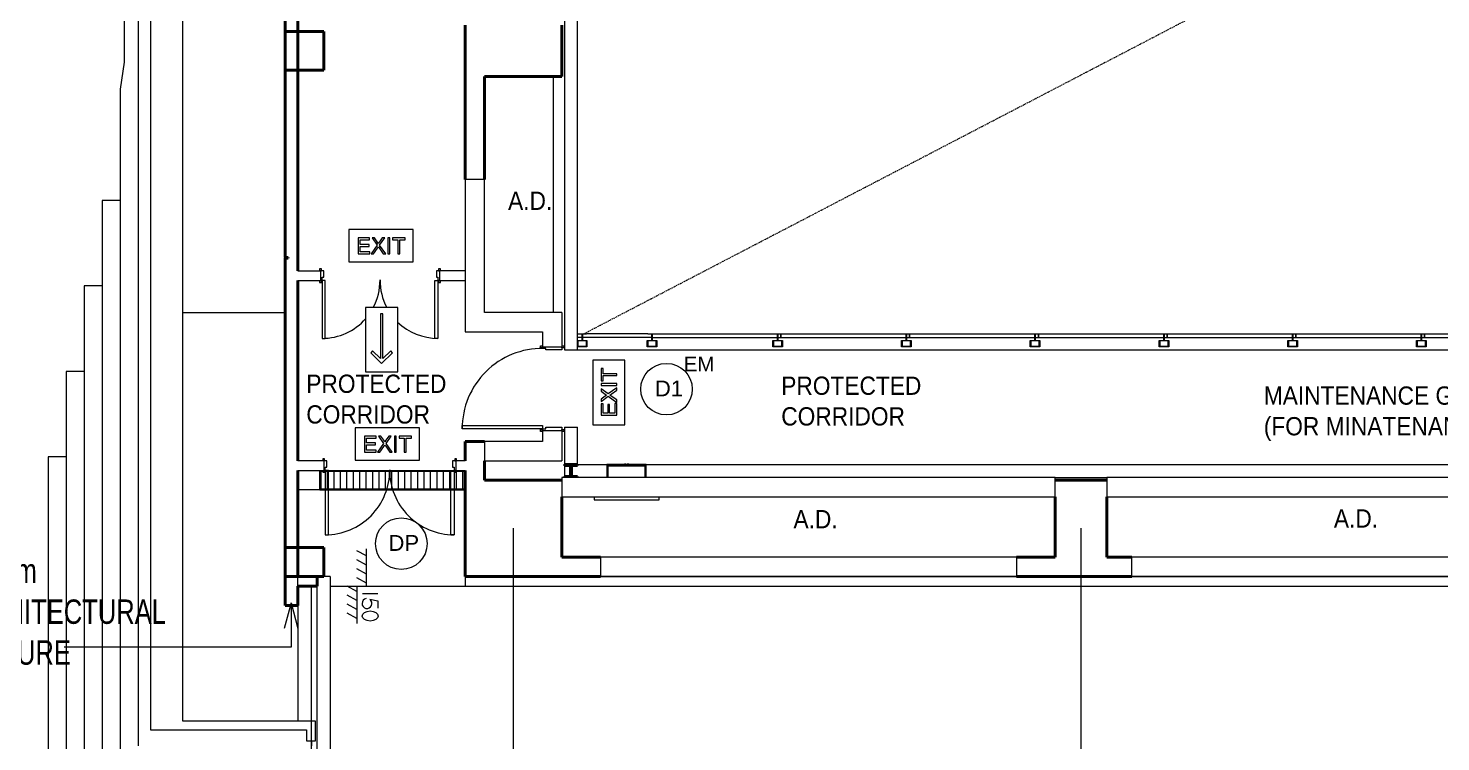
# Model space of a CAD drawing. Header units: millimetres. Extents: x 12827 to 178996, y -27589 to 73652.
# Drawn here: x 33151 to 55089, y 5293 to 16374 of the extents above; entities that cross this region are included whole.
import ezdxf

# ---------------------------------------------------------------- set-up
doc = ezdxf.new("R2010")
doc.units = ezdxf.units.MM
doc.linetypes.add('Dash dot', pattern=[21, 10, -5, 1, -5])
doc.linetypes.add('Grid Line__1_200_', pattern=[10.5, 6, -1.5, 1.5, -1.5])
for name, color, linetype, lineweight in [('A-ANNO-NOTE', 131, 'Continuous', 25), ('A-DETL', 90, 'Continuous', 9), ('A-DETL-GENF', 92, 'Continuous', 20), ('A-DETL-THIN', 151, 'Continuous', 9), ('A-DOOR', 31, 'Continuous', 20), ('A-DOOR-FRAM', 31, 'Continuous', 30), ('A-FLOR', 192, 'Continuous', 9), ('A-FLOR-HRAL', 11, 'Continuous', 9), ('A-GENM', 13, 'Continuous', 20), ('A-WALL', 113, 'Continuous', 20), ('G-ANNO-TEXT', 231, 'Continuous', 5), ('I-FURN', 30, 'Continuous', 20), ('Q-CASE', 31, 'Continuous', 20), ('S-COLS', 52, 'Continuous', 20), ('S-GRID', 1, 'Continuous', 5)]:
    doc.layers.add(name, color=color, linetype=linetype, lineweight=lineweight)
doc.styles.add('Swis721 BT_1', font='swiss.ttf', dxfattribs={"width": 0.89, "height": 283.821263})
doc.styles.add('Swis721 BT_5', font='swiss.ttf', dxfattribs={"height": 1.135285})
doc.styles.add('Swis721 BT_6', font='swiss.ttf', dxfattribs={"height": 245.978428})
doc.styles.add('Swis721 BT_7', font='swiss.ttf', dxfattribs={"width": 0.75, "height": 378.428351})

# ---------------------------------------------------------------- blocks, each defined once
blk = doc.blocks.new('DLN-Double Door__X03_ - _M31_1800 x 2450 _WH_-16954920-Copy of 1_F')
at = {"layer": 'A-DOOR', "lineweight": 15}
for p, q in [((-850, -75), (-900, -75)), ((-900, -75), (-900, -975)), ((-850, -975), (-850, -75)), ((850, -75), (900, -75)), ((850, -975), (850, -75)), ((900, -75), (900, -975)), ((-900, -975), (-850, -975)), ((900, -975), (850, -975))]:
    blk.add_line(p, q, dxfattribs=at)
for centre, start, end in [((-900, -75), 332.0269, 0.5), ((900, -75), 179.5, 207.9731), ((-900, -75), 270, 318.8735), ((900, -75), 225.9223, 270)]:
    blk.add_arc(centre, 900, start, end, dxfattribs=at)
at = {"layer": 'A-DOOR-FRAM', "lineweight": 15}
for p, q in [((-910, 105), (-940, 105)), ((-940, 105), (-940, 75)), ((-925, 75), (-910, 75)), ((-875, 75), (-925, 75)), ((-910, 75), (-910, 105)), ((-875, -25), (-875, 75)), ((875, 75), (875, -25)), ((925, 75), (875, 75)), ((940, 105), (910, 105)), ((910, 105), (910, 75)), ((910, 75), (925, 75)), ((940, 75), (940, 105)), ((-940, -75), (-940, -105)), ((-940, -105), (-910, -105)), ((-910, -75), (-925, -75)), ((-925, -75), (-900, -75)), ((-910, -105), (-910, -75)), ((-900, -75), (-900, -25)), ((-900, -25), (-875, -25)), ((875, -25), (900, -25)), ((900, -25), (900, -75)), ((900, -75), (925, -75)), ((925, -75), (910, -75)), ((910, -75), (910, -105)), ((910, -105), (940, -105)), ((940, -105), (940, -75))]:
    blk.add_line(p, q, dxfattribs=at)
blk = doc.blocks.new('DLN-Double Door__X03_ - _M50_2000 x 2450 _WH_-16954915-Copy of 1_F')
at = {"layer": 'A-DOOR', "lineweight": 15}
for p, q in [((-950, -75), (-1000, -75)), ((-1000, -75), (-1000, -1075)), ((-950, -1075), (-950, -75)), ((950, -75), (1000, -75)), ((950, -1075), (950, -75)), ((1000, -75), (1000, -1075)), ((-1000, -1075), (-950, -1075)), ((1000, -1075), (950, -1075))]:
    blk.add_line(p, q, dxfattribs=at)
for centre, start, end in [((-1000, -75), 270, 0.5), ((1000, -75), 179.5, 270)]:
    blk.add_arc(centre, 1000, start, end, dxfattribs=at)
at = {"layer": 'A-DOOR-FRAM', "lineweight": 15}
for p, q in [((-1010, 105), (-1040, 105)), ((-1040, 105), (-1040, 75)), ((-1025, 75), (-1010, 75)), ((-975, 75), (-1025, 75)), ((-1010, 75), (-1010, 105)), ((-975, -25), (-975, 75)), ((975, 75), (975, -25)), ((1025, 75), (975, 75)), ((1040, 105), (1010, 105)), ((1010, 105), (1010, 75)), ((1010, 75), (1025, 75)), ((1040, 75), (1040, 105)), ((-1040, -75), (-1040, -105)), ((-1040, -105), (-1010, -105)), ((-1010, -75), (-1025, -75)), ((-1025, -75), (-1000, -75)), ((-1010, -105), (-1010, -75)), ((-1000, -75), (-1000, -25)), ((-1000, -25), (-975, -25)), ((975, -25), (1000, -25)), ((1000, -25), (1000, -75)), ((1000, -75), (1025, -75)), ((1025, -75), (1010, -75)), ((1010, -75), (1010, -105)), ((1010, -105), (1040, -105)), ((1040, -105), (1040, -75))]:
    blk.add_line(p, q, dxfattribs=at)
blk = doc.blocks.new('DLN-Single Door__X01_ - _M10x_1250 x 2000 _WH_-16935541-Copy of 1_F')
at = {"layer": 'A-DOOR', "lineweight": 15}
for p, q in [((-625, 1400), (-575, 1400)), ((-625, 150), (-625, 1400)), ((-575, 1400), (-575, 150)), ((-665, 180), (-635, 180)), ((-665, 150), (-665, 180)), ((-635, 150), (-650, 150)), ((-635, 180), (-635, 150)), ((-575, 150), (-625, 150)), ((635, 150), (635, 180)), ((635, 180), (665, 180)), ((650, 150), (635, 150)), ((665, 180), (665, 150)), ((-665, -180), (-665, -150)), ((-635, -180), (-665, -180)), ((-650, -150), (-635, -150)), ((-635, -150), (-635, -180)), ((635, -180), (635, -150)), ((635, -150), (650, -150)), ((665, -180), (635, -180)), ((665, -150), (665, -180))]:
    blk.add_line(p, q, dxfattribs=at)
blk.add_arc((-625, 150), 1250, 359.5, 90, dxfattribs=at)
at = {"layer": 'A-DOOR-FRAM', "lineweight": 15}
for p, q in [((-650, 150), (-625, 150)), ((-625, 150), (-625, 100)), ((-625, 100), (-600, 100)), ((-600, 100), (-600, -150)), ((600, 100), (625, 100)), ((600, -150), (600, 100)), ((625, 150), (650, 150)), ((625, 100), (625, 150)), ((-600, -150), (-650, -150)), ((650, -150), (600, -150))]:
    blk.add_line(p, q, dxfattribs=at)
blk = doc.blocks.new('DLN-Surface Channel-S1 - 300x150 _WD_-9520381-Copy of 1_F')
at = {"layer": 'Q-CASE', "lineweight": 9}
h = blk.add_hatch(dxfattribs=at)
h.set_pattern_fill('FP_6', color=256, style=0, pattern_type=2)
h.set_pattern_definition([(270, (0, 609.6), (100, 6e-15), [])])
h.paths.add_polyline_path([(-1120, -135), (1120, -135), (1120, 135), (995, 135), (995, 120), (965, 120), (965, 135), (-1055, 135), (-1055, 120), (-1085, 120), (-1085, 135), (-1120, 135), (-1120, 120)], flags=0)
at = {"layer": 'Q-CASE'}
for p, q in [((-1130, -150), (-1130, 150)), ((-1120, 150), (-1120, -150)), ((-1120, 140), (-1120, 150)), ((-1120, 140), (-1085, 140)), ((-1120, -135), (-1120, 135)), ((-1085, 135), (-1120, 135)), ((-1055, 140), (965, 140)), ((965, 135), (-1055, 135)), ((-1045, 150), (955, 150)), ((995, 140), (1120, 140)), ((1120, 135), (995, 135)), ((1120, -150), (1120, 150)), ((1120, 150), (1120, 140)), ((1120, 135), (1120, -135)), ((-1130, -150), (-1120, -150)), ((-1120, -135), (1120, -135)), ((-1120, -150), (-1120, -140)), ((1120, -140), (-1120, -140)), ((-1120, -150), (1120, -150)), ((1120, -140), (1120, -150)), ((1120, -150), (1130, -150))]:
    blk.add_line(p, q, dxfattribs=at)
blk = doc.blocks.new('DLN_EXIT Sign Board - DLN_EXIT Sign Board-5973881-Copy of 1_F')
at = {"layer": 'A-GENM'}
for p, q in [((500, 250), (-500, 250)), ((-500, 250), (-500, -250)), ((500, -250), (500, 250)), ((-177, 121), (-354, 121)), ((-354, 121), (-354, -125)), ((-323, 17), (-323, 90)), ((-323, 90), (-177, 90)), ((-185, 17), (-323, 17)), ((-185, -13), (-185, 17)), ((-177, 90), (-177, 121)), ((-59, 9), (-154, -125)), ((-102, 121), (-138, 121)), ((-138, 121), (-59, 9)), ((-57, 58), (-102, 121)), ((-42, 34), (-57, 58)), ((-24, 59), (-42, 34)), ((20, 121), (-24, 59)), ((-22, 9), (58, 121)), ((73, -125), (-22, 9)), ((58, 121), (20, 121)), ((138, 121), (108, 121)), ((108, 121), (108, -125)), ((138, -125), (138, 121)), ((373, 121), (181, 121)), ((181, 121), (181, 90)), ((181, 90), (262, 90)), ((262, 90), (262, -125)), ((292, -125), (292, 90)), ((292, 90), (373, 90)), ((373, 90), (373, 121)), ((-354, -125), (-173, -125)), ((-323, -94), (-323, -13)), ((-323, -13), (-185, -13)), ((-173, -94), (-323, -94)), ((-173, -125), (-173, -94)), ((-154, -125), (-116, -125)), ((-116, -125), (-55, -38)), ((-55, -38), (-40, -17)), ((-40, -17), (-27, -36)), ((-27, -36), (36, -125)), ((36, -125), (73, -125)), ((108, -125), (138, -125)), ((262, -125), (292, -125)), ((-500, -250), (500, -250))]:
    blk.add_line(p, q, dxfattribs=at)
blk = doc.blocks.new('DLN_Direction Board - Direction-Red-3889199-Copy of 1_F')
at = {"layer": 'A-GENM'}
for p, q in [((500, 0), (-500, 0)), ((-500, 0), (-500, -500)), ((500, -500), (500, 0)), ((202, -80), (174, -109)), ((174, -109), (295, -230)), ((372, -250), (202, -80)), ((295, -230), (-400, -230)), ((-400, -230), (-400, -270)), ((-400, -270), (295, -270)), ((295, -270), (174, -391)), ((174, -391), (202, -420)), ((202, -420), (372, -250)), ((-500, -500), (500, -500))]:
    blk.add_line(p, q, dxfattribs=at)
blk = doc.blocks.new('Railing - T PROFILE-V76-Copy of 1_F')
at = {"layer": 'A-FLOR-HRAL'}
for p, q in [((8, -9), (3, -9)), ((3, -9), (3, -142)), ((3, -142), (8, -142)), ((8, -68), (8, -9)), ((8, -142), (8, -83)), ((105, -73), (13, -73)), ((13, -78), (105, -78)), ((105, 0), (105, -73)), ((105, -78), (105, -150)), ((105, -150), (205, -150)), ((115, -10), (195, -10)), ((115, -140), (115, -10)), ((195, -140), (115, -140)), ((195, -10), (195, -140)), ((205, -150), (205, 0))]:
    blk.add_line(p, q, dxfattribs=at)
for centre, start, end in [((13, -68), 189.2953, 270), ((13, -83), 90, 180)]:
    blk.add_arc(centre, 5, start, end, dxfattribs=at)
blk = doc.blocks.new('Railing - T PROFILE-V77-Copy of 1_F')
at = {"layer": 'A-FLOR-HRAL'}
for p, q in [((8, -9), (3, -9)), ((3, -9), (3, -142)), ((3, -142), (8, -142)), ((8, -68), (8, -9)), ((8, -142), (8, -83)), ((105, -73), (13, -73)), ((13, -78), (105, -78)), ((205, 0), (105, 0)), ((105, 0), (105, -73)), ((105, -78), (105, -150)), ((105, -150), (205, -150)), ((115, -10), (195, -10)), ((115, -140), (115, -10)), ((195, -140), (115, -140)), ((195, -10), (195, -140)), ((205, -150), (205, 0))]:
    blk.add_line(p, q, dxfattribs=at)
for centre, start, end in [((13, -68), 189.2953, 270), ((13, -83), 90, 180), ((13, -83), 135, 180)]:
    blk.add_arc(centre, 5, start, end, dxfattribs=at)
blk = doc.blocks.new('Railing - Railing-12128362-Copy of 1_F')
at = {"layer": 'A-FLOR-HRAL'}
for p, q in [((41688, 11627), (41679, 11627)), ((42773, 11627), (41821, 11627)), ((41679, 11577), (41752, 11577)), ((41757, 11577), (42837, 11577))]:
    blk.add_line(p, q, dxfattribs=at)
at = {"extrusion": (0, 0, -1), "zscale": -1, "rotation": 270.0000000000001}
for name, p in [('Railing - T PROFILE-V76-Copy of 1_F', (-41679, 11632)), ('Railing - T PROFILE-V77-Copy of 1_F', (-42764, 11632))]:
    blk.add_blockref(name, p, dxfattribs=at)
blk = doc.blocks.new('Railing - T PROFILE-16174661-Copy of 1_F')
at = {"layer": 'A-FLOR-HRAL'}
for p, q in [((8, -9), (3, -9)), ((3, -9), (3, -142)), ((3, -142), (8, -142)), ((8, -68), (8, -9)), ((8, -142), (8, -83)), ((105, -73), (13, -73)), ((13, -78), (105, -78)), ((205, 0), (105, 0)), ((105, 0), (105, -73)), ((105, -78), (105, -150)), ((105, -150), (205, -150)), ((115, -10), (195, -10)), ((115, -140), (115, -10)), ((195, -140), (115, -140)), ((195, -10), (195, -140)), ((205, -150), (205, 0))]:
    blk.add_line(p, q, dxfattribs=at)
for centre, start, end in [((13, -68), 189.2953, 270), ((13, -68), 189.2953, 229.6476), ((13, -83), 90, 180), ((13, -83), 135, 180)]:
    blk.add_arc(centre, 5, start, end, dxfattribs=at)
blk = doc.blocks.new('Railing - Railing-12128385-Copy of 1_F')
at = {"layer": 'A-FLOR-HRAL'}
for p, q in [((42842, 11572), (44787, 11572)), ((44786, 11622), (42843, 11622)), ((44792, 11572), (44839, 11572)), ((44839, 11622), (44793, 11622)), ((44839, 11622), (44839, 11572))]:
    blk.add_line(p, q, dxfattribs=at)
at = {"extrusion": (0, 0, -1), "zscale": -1, "rotation": 269.9999999999811}
blk.add_blockref('Railing - T PROFILE-16174661-Copy of 1_F', (-44714, 11632), dxfattribs=at)
blk = doc.blocks.new('Railing - Railing-12128393-Copy of 1_F')
at = {"layer": 'A-FLOR-HRAL'}
for p, q in [((46786, 11622), (44839, 11622)), ((44839, 11572), (44839, 11622)), ((44839, 11572), (46787, 11572)), ((46792, 11572), (46839, 11572)), ((46839, 11622), (46793, 11622)), ((46839, 11622), (46839, 11572))]:
    blk.add_line(p, q, dxfattribs=at)
at = {"extrusion": (0, 0, -1), "zscale": -1, "rotation": 269.9999999999811}
blk.add_blockref('Railing - T PROFILE-16174661-Copy of 1_F', (-46714, 11632), dxfattribs=at)
blk = doc.blocks.new('Railing - Railing-12128401-Copy of 1_F')
at = {"layer": 'A-FLOR-HRAL'}
for p, q in [((48786, 11622), (46839, 11622)), ((46839, 11572), (46839, 11622)), ((46839, 11572), (48787, 11572)), ((48792, 11572), (48839, 11572)), ((48839, 11622), (48793, 11622)), ((48839, 11622), (48839, 11572))]:
    blk.add_line(p, q, dxfattribs=at)
at = {"extrusion": (0, 0, -1), "zscale": -1, "rotation": 269.9999999999811}
blk.add_blockref('Railing - T PROFILE-16174661-Copy of 1_F', (-48714, 11632), dxfattribs=at)
blk = doc.blocks.new('Railing - Railing-12128407-Copy of 1_F')
at = {"layer": 'A-FLOR-HRAL'}
for p, q in [((50786, 11622), (48839, 11622)), ((48839, 11572), (48839, 11622)), ((48839, 11572), (50787, 11572)), ((50792, 11572), (50839, 11572)), ((50839, 11622), (50793, 11622)), ((50839, 11622), (50839, 11572))]:
    blk.add_line(p, q, dxfattribs=at)
at = {"extrusion": (0, 0, -1), "zscale": -1, "rotation": 269.9999999999811}
blk.add_blockref('Railing - T PROFILE-16174661-Copy of 1_F', (-50714, 11632), dxfattribs=at)
blk = doc.blocks.new('Railing - Railing-12128413-Copy of 1_F')
at = {"layer": 'A-FLOR-HRAL'}
for p, q in [((52786, 11622), (50839, 11622)), ((50839, 11572), (50839, 11622)), ((50839, 11572), (52787, 11572)), ((52792, 11572), (52839, 11572)), ((52839, 11622), (52793, 11622)), ((52839, 11622), (52839, 11572))]:
    blk.add_line(p, q, dxfattribs=at)
at = {"extrusion": (0, 0, -1), "zscale": -1, "rotation": 269.9999999999811}
blk.add_blockref('Railing - T PROFILE-16174661-Copy of 1_F', (-52714, 11632), dxfattribs=at)
blk = doc.blocks.new('Railing - Railing-12128419-Copy of 1_F')
at = {"layer": 'A-FLOR-HRAL'}
for p, q in [((54786, 11622), (52839, 11622)), ((52839, 11572), (52839, 11622)), ((52839, 11572), (54787, 11572)), ((54792, 11572), (54839, 11572)), ((54839, 11622), (54793, 11622)), ((54839, 11622), (54839, 11572))]:
    blk.add_line(p, q, dxfattribs=at)
at = {"extrusion": (0, 0, -1), "zscale": -1, "rotation": 269.9999999999811}
blk.add_blockref('Railing - T PROFILE-16174661-Copy of 1_F', (-54714, 11632), dxfattribs=at)
blk = doc.blocks.new('Railing - Railing-12128425-Copy of 1_F')
at = {"layer": 'A-FLOR-HRAL'}
for p, q in [((56786, 11622), (54839, 11622)), ((54839, 11572), (54839, 11622)), ((54839, 11572), (56787, 11572)), ((56792, 11572), (56839, 11572)), ((56839, 11622), (56793, 11622)), ((56839, 11622), (56839, 11572))]:
    blk.add_line(p, q, dxfattribs=at)
at = {"extrusion": (0, 0, -1), "zscale": -1, "rotation": 269.9999999999811}
blk.add_blockref('Railing - T PROFILE-16174661-Copy of 1_F', (-56714, 11632), dxfattribs=at)
blk = doc.blocks.new('DLN_Production Lighting PLB - DLN_Production Lighting PLB-V87-Copy of 1_F')
at = {"layer": 'I-FURN', "lineweight": 9}
for p, q in [((305, 350), (-305, 350)), ((-305, 350), (-305, 150)), ((-10, 350), (-285, 350)), ((-285, 350), (-285, 330)), ((0, 350), (-285, 350)), ((-285, 350), (-285, 330)), ((-285, 330), (-285, 350)), ((-285, 350), (-35, 350)), ((285, 350), (-285, 350)), ((-285, 150), (-285, 350)), ((-285, 330), (0, 330)), ((-285, 330), (0, 330)), ((0, 330), (-285, 330)), ((-35, 355), (-10, 355)), ((-10, 355), (-35, 355)), ((-35, 350), (-35, 355)), ((-35, 355), (-35, 350)), ((-35, 350), (-10, 350)), ((-10, 350), (-35, 350)), ((-35, 350), (-10, 350)), ((-10, 355), (-10, 350)), ((-10, 355), (-10, 350)), ((0, 350), (-10, 350)), ((-10, 350), (0, 350)), ((0, 330), (0, 350)), ((0, 350), (0, 330)), ((10, 350), (0, 350)), ((0, 350), (0, 330)), ((285, 350), (0, 350)), ((0, 350), (10, 350)), ((0, 330), (0, 350)), ((0, 330), (0, 350)), ((0, 350), (0, 330)), ((0, 330), (285, 330)), ((0, 330), (285, 330)), ((285, 330), (0, 330)), ((35, 355), (10, 355)), ((10, 355), (35, 355)), ((10, 355), (10, 350)), ((10, 355), (10, 350)), ((35, 350), (10, 350)), ((10, 350), (35, 350)), ((35, 350), (10, 350)), ((10, 350), (35, 350)), ((35, 350), (35, 355)), ((35, 355), (35, 350)), ((285, 350), (35, 350)), ((35, 350), (285, 350)), ((285, 330), (285, 350)), ((285, 330), (285, 350)), ((285, 350), (285, 330)), ((285, 350), (285, 150)), ((305, 150), (305, 350))]:
    blk.add_line(p, q, dxfattribs=at)
blk = doc.blocks.new('Generic Models 29 - Generic Models 29-18377444-Copy of 1_F')
at = {"layer": 'A-GENM'}
for p, q in [((34859, 40042), (34859, 5231)), ((34639, 36232), (34639, 15847)), ((34639, 15847), (34579, 15430)), ((34579, 15430), (34579, 4904)), ((34299, 13701), (34299, 4577)), ((34579, 13701), (34299, 13701)), ((34019, 12373), (34019, 4251)), ((34299, 12373), (34019, 12373)), ((33739, 11044), (33739, 3924)), ((34019, 11044), (33739, 11044)), ((33459, 9716), (33459, 3597)), ((33739, 9716), (33459, 9716)), ((37549, 5308), (37549, 5231))]:
    blk.add_line(p, q, dxfattribs=at)
blk = doc.blocks.new('DLN_2D-Level Change Sign - Level Change-4188933-Copy of 1_F')
at = {"layer": 'A-DETL-GENF'}
for p, q in [((111, 87), (111, 327)), ((198, 200), (225, 327)), ((225, 327), (340, 327))]:
    blk.add_line(p, q, dxfattribs=at)
at = {"layer": 'A-DETL-GENF', "lineweight": 15}
for p, q in [((0, 150), (-580, 150)), ((-470, 150), (-550, 0)), ((-330, 150), (-410, 0)), ((-190, 150), (-270, 0)), ((-50, 150), (-130, 0)), ((0, 0), (0, 150)), ((0, 0), (580, 0)), ((80, 0), (0, -150)), ((220, 0), (140, -150)), ((360, 0), (280, -150)), ((500, 0), (420, -150))]:
    blk.add_line(p, q, dxfattribs=at)
at = {"layer": 'A-DETL-GENF'}
blk.add_arc((268, 158), 77, 188.9341, 147.0659, dxfattribs=at)
blk.add_ellipse((462, 207), major_axis=(0, 123), ratio=0.634003, dxfattribs=at)
blk = doc.blocks.new('GBP_Door Mark - 2 x 1_3_RT_ Border WHITE-4013245-Copy of 1_F')
at = {"layer": 'A-ANNO-NOTE', "lineweight": 5}
blk.add_circle((-31.36, 27.26), 2, dxfattribs=at)
blk = doc.blocks.new('GBP_Door Mark - 2 x 1_3_R_T_ Border _EM_ON_-18777231-Copy of 1_F')
at = {"layer": 'A-ANNO-NOTE', "lineweight": 5}
blk.add_circle((-31.36, 27.26), 2, dxfattribs=at)
at = {"layer": 'A-ANNO-NOTE', "lineweight": 5, "insert": (-30.02, 29.77), "char_height": 1.135, "width": 2.7792, "attachment_point": 1, "line_spacing_factor": 1.00667, "style": 'Swis721 BT_5'}
blk.add_mtext('EM', dxfattribs=at)

msp = doc.modelspace()

# ---------------------------------------------------------------- linework, layer by layer
at = {"layer": 'A-DETL'}
for p, q in [((35049.83278, 40382.48546), (35049.83278, 5477.72955)), ((35549.83278, 5612.48546), (35549.83278, 40382.48546)), ((37610.829, 5612.48546), (35549.83278, 5612.48546)), ((37610.829, 5307.54743), (37610.829, 5612.48546)), ((35049.83278, 5477.72955), (37470.829, 5477.72955)), ((37470.829, 5477.72955), (37470.829, 5307.54743)), ((37470.829, 5307.54743), (37610.829, 5307.54743))]:
    msp.add_line(p, q, dxfattribs=at)
at = {"layer": 'A-DETL', "linetype": 'Dash dot'}
msp.add_line((41766.36231, 11621.79435), (72814.29296, 27786.04181), dxfattribs=at)
at = {"layer": 'A-DETL-THIN'}
for p, q in [((49101.79297, 9397.48546), (41439.29296, 9397.48546)), ((41439.29296, 9397.48546), (41439.29296, 9097.48546)), ((49101.79297, 9097.48546), (49101.79297, 9397.48546)), ((49901.79297, 9397.48546), (49901.79297, 9097.48546)), ((56524.29297, 9397.48546), (49901.79297, 9397.48546)), ((41439.29296, 9097.48546), (49101.79297, 9097.48546)), ((49901.79297, 9097.48546), (56524.29297, 9097.48546)), ((37549.29297, -2232.51454), (37549.29297, 7707.48549))]:
    msp.add_line(p, q, dxfattribs=at)
at = {"layer": 'A-FLOR'}
for p, q in [((37129.13455, 31307.13657), (37129.13455, 11957.48546)), ((41304.29296, 15624.15211), (41304.29296, 11957.48546)), ((35549.83278, 11957.48546), (37129.13455, 11957.48546)), ((39939.29296, 9207.48523), (37339.29302, 9207.48523)), ((37839.29297, 7707.48546), (39939.29296, 7707.48546)), ((37339.29297, 7407.48549), (37339.29297, 5612.48546))]:
    msp.add_line(p, q, dxfattribs=at)
at = {"layer": 'A-FLOR', "color": 50, "lineweight": 15}
msp.add_line((41679.42736, 11377.48541), (73014.29296, 11377.48541), dxfattribs=at)
at = {"layer": 'A-WALL', "color": 10, "lineweight": 40}
for p, q in [((37339.29302, 34407.48507), (37339.29302, 12607.48546)), ((37139.29302, 18202.48532), (37139.29302, 12812.4854)), ((39939.29297, 15624.15213), (39939.29297, 14024.15213)), ((40239.29297, 14024.15213), (40239.29297, 15624.15213)), ((37139.29302, 12812.4854), (37189.29302, 12812.4854)), ((37139.29302, 7407.48549), (37139.29302, 12802.4854)), ((37139.29302, 12802.4854), (37189.29302, 12802.4854)), ((37189.29302, 12812.4854), (37189.29302, 12802.4854)), ((37339.29302, 12457.48546), (37339.29302, 9657.48546)), ((39939.29297, 9957.48546), (39939.29297, 9657.48546)), ((40239.29297, 9957.48546), (39939.29297, 9957.48546)), ((40239.29296, 9357.48546), (40239.29297, 9657.48546)), ((37339.29302, 7857.48549), (37339.29302, 9507.48546)), ((39939.29296, 9357.48546), (39939.29296, 9507.48546)), ((42039.29296, 8157.48546), (41439.29296, 8157.48546)), ((49101.79296, 8157.48546), (48501.79296, 8157.48546)), ((50291.79296, 8157.48546), (49901.79296, 8157.48546)), ((37639.29302, 7857.48549), (37339.29302, 7857.48549)), ((37339.29302, 7407.48549), (37339.29302, 7707.48549)), ((37339.29302, 7707.48549), (37639.29302, 7707.48549)), ((37639.29302, 7707.48549), (37639.29302, 7857.48549)), ((41439.29296, 7857.48546), (42039.29296, 7857.48546)), ((48501.79296, 7857.48546), (49101.79296, 7857.48546)), ((49901.79296, 7857.48546), (50291.79296, 7857.48546)), ((37339.29302, 7407.48549), (37139.29302, 7407.48549))]:
    msp.add_line(p, q, dxfattribs=at)
at = {"layer": 'A-WALL'}
for p, q in [((41479.42736, 30067.48546), (41479.42736, 11377.48541)), ((41679.42736, 11377.48541), (41679.42736, 29867.48546)), ((39939.29297, 14024.15213), (39939.29297, 11657.48546)), ((40239.29297, 14024.15213), (39939.29297, 14024.15213)), ((40239.29297, 11957.48546), (40239.29297, 14024.15213)), ((37339.29302, 12607.48546), (37689.29299, 12607.48546)), ((37689.29299, 12607.48546), (37689.29299, 12457.48546)), ((39939.29297, 12607.48546), (39539.29299, 12607.48546)), ((39539.29299, 12607.48546), (39539.29299, 12457.48546)), ((37339.29302, 12457.48546), (37689.29299, 12457.48546)), ((39539.29299, 12457.48546), (39939.29297, 12457.48546)), ((41439.29297, 11957.48546), (40239.29297, 11957.48546)), ((41439.29297, 11957.48546), (41439.29297, 11427.48541)), ((39939.29297, 11657.48546), (41139.29297, 11657.48546)), ((41139.29297, 11657.48546), (41139.29297, 11427.48541)), ((41139.29297, 11427.48541), (41439.29297, 11427.48541)), ((41479.42736, 11377.48541), (41679.42736, 11377.48541)), ((41139.29297, 10127.48541), (41139.29297, 9957.48546)), ((41139.29297, 10127.48541), (41439.29297, 10127.48541)), ((41439.29297, 10127.48541), (41439.29297, 9657.48546)), ((41479.42736, 10176.50106), (41479.42736, 9397.48546)), ((41479.42736, 10176.50106), (41679.42736, 10176.50106)), ((41679.42736, 9597.48546), (41679.42736, 10176.50106)), ((41139.29297, 9957.48546), (40239.29297, 9957.48546)), ((40239.29297, 9957.48546), (40239.29297, 9657.48546)), ((37739.29299, 9657.48546), (37339.29302, 9657.48546)), ((37739.29299, 9657.48546), (37739.29299, 9507.48546)), ((39939.29297, 9657.48546), (39789.29299, 9657.48546)), ((39789.29299, 9657.48546), (39789.29299, 9507.48546)), ((40239.29297, 9657.48546), (41439.29297, 9657.48546)), ((37339.29302, 9507.48546), (37739.29299, 9507.48546)), ((39789.29299, 9507.48546), (39939.29296, 9507.48546)), ((41679.42736, 9597.48546), (74949.293, 9597.48546)), ((42139.29296, 9597.48546), (42139.29296, 9397.48546)), ((42749.29296, 9397.48546), (42749.29296, 9597.48546)), ((49101.79297, 9397.48546), (49901.79297, 9397.48546)), ((41939.29296, 9097.48546), (41939.29296, 9047.48546)), ((41939.29296, 9047.48546), (42949.29296, 9047.48546)), ((42949.29296, 9047.48546), (42949.29296, 9097.48546)), ((48501.79296, 8157.48546), (42039.29296, 8157.48546)), ((42039.29296, 8157.48546), (42039.29296, 7857.48546)), ((48501.79296, 8157.48546), (48501.79296, 7857.48546)), ((55709.29294, 8157.48546), (50291.79296, 8157.48546)), ((76689.29297, 7857.48559), (39939.29296, 7857.48559)), ((39939.29296, 7857.48559), (39939.29296, 7707.48559)), ((39939.29296, 7707.48559), (76689.29297, 7707.48559)), ((42039.29296, 7857.48546), (48501.79296, 7857.48546)), ((50291.79296, 7857.48546), (55709.29294, 7857.48546))]:
    msp.add_line(p, q, dxfattribs=at)
at = {"layer": 'A-WALL', "color": 7}
for p, q in [((50291.79296, 7857.48546), (50291.79296, 8157.48546)), ((37339.29302, 7707.48549), (37339.29302, 7857.48549)), ((42039.29296, 7857.48546), (42039.29296, 7857.48546))]:
    msp.add_line(p, q, dxfattribs=at)
at = {"layer": 'A-WALL', "color": 50, "lineweight": 15}
for p, q in [((37639.29297, -2142.51454), (37639.29297, 7707.48549)), ((37839.29297, 7857.48549), (37739.29302, 7857.48549)), ((37839.29297, 7857.48549), (37839.29297, -1942.51454))]:
    msp.add_line(p, q, dxfattribs=at)
at = {"layer": 'G-ANNO-TEXT', "color": 130}
for p, q in [((37231.63651, 7451.23317), (37124.45683, 7051.23317)), ((37231.63651, 7451.23317), (37338.81618, 7051.23317)), ((37231.63651, 7451.23317), (37231.63651, 6761.91363)), ((35122.40703, 6761.91363), (33710.40703, 6761.91363)), ((37231.63651, 6761.91363), (35122.40703, 6761.91363))]:
    msp.add_line(p, q, dxfattribs=at)
at = {"layer": 'S-COLS', "color": 10, "lineweight": 40}
for p, q in [((37739.29302, 16324.15213), (37139.29302, 16324.15213)), ((37139.29302, 16324.15213), (37139.29302, 15724.15213)), ((37739.29302, 16324.15213), (37739.29302, 15724.15213)), ((39939.29296, 16424.15213), (39939.29296, 15624.15213)), ((41439.29296, 15624.15213), (41439.29296, 16424.15213)), ((37139.29302, 15724.15213), (37739.29302, 15724.15213)), ((41439.29296, 15624.15213), (40239.29297, 15624.15213)), ((41479.42736, 9582.48546), (41479.42736, 9597.48546)), ((41479.42736, 9597.48546), (41679.42736, 9597.48546)), ((41479.42736, 9582.48546), (41571.92736, 9582.48546)), ((41571.92736, 9412.48546), (41571.92736, 9582.48546)), ((41679.42736, 9582.48546), (41586.92736, 9582.48546)), ((41586.92736, 9582.48546), (41586.92736, 9412.48546)), ((41679.42736, 9582.48546), (41679.42736, 9597.48546)), ((39939.29296, 9357.48546), (39939.29296, 9207.48523)), ((41439.29296, 9357.48546), (40239.29296, 9357.48546)), ((41479.42736, 9397.48546), (41479.42736, 9412.48546)), ((41479.42736, 9412.48546), (41571.92736, 9412.48546)), ((41679.42736, 9412.48546), (41586.92736, 9412.48546)), ((41679.42736, 9412.48546), (41679.42736, 9397.48546)), ((49901.79297, 9357.48546), (49101.79297, 9357.48546)), ((39939.29296, 7857.48546), (39939.29296, 9207.48523)), ((41439.29296, 8157.48546), (41439.29296, 9097.48546)), ((49101.79297, 9097.48546), (49101.79297, 8157.48546)), ((49901.79297, 9097.48546), (49901.79297, 8157.48546)), ((37739.29302, 8307.48549), (37139.29302, 8307.48549)), ((37139.29302, 8307.48549), (37139.29302, 7857.48549)), ((37739.29302, 8307.48549), (37739.29302, 7857.48549)), ((37139.29302, 7857.48549), (37739.29302, 7857.48549)), ((41439.29296, 7857.48546), (39939.29296, 7857.48546)), ((49101.79297, 7857.48546), (49901.79297, 7857.48546))]:
    msp.add_line(p, q, dxfattribs=at)
at = {"layer": 'S-GRID', "linetype": 'Grid Line__1_200_'}
for p, q in [((40689.29296, 3607.48546), (40689.29296, 8607.48546)), ((49501.79297, 3607.48546), (49501.79297, 8607.48546))]:
    msp.add_line(p, q, dxfattribs=at)

# ---------------------------------------------------------------- block references
at = {"layer": 'A-ANNO-NOTE', "lineweight": 5, "xscale": 200, "yscale": 200, "zscale": 200}
msp.add_blockref('GBP_Door Mark - 2 x 1_3_R_T_ Border _EM_ON_-18777231-Copy of 1_F', (49335.9011, 5317.29915), dxfattribs=at)
at = {"layer": 'A-ANNO-NOTE', "xscale": 200, "yscale": 200, "zscale": 200}
msp.add_blockref('GBP_Door Mark - 2 x 1_3_RT_ Border WHITE-4013245-Copy of 1_F', (45216.78568, 2917.29915), dxfattribs=at)
at = {"layer": 'A-DETL-GENF', "rotation": 270.0000000000001}
msp.add_blockref('DLN_2D-Level Change Sign - Level Change-4188933-Copy of 1_F', (38253.93393, 7707.48546), dxfattribs=at)
at = {"layer": 'A-DOOR', "lineweight": 15}
for name, p in [('DLN-Double Door__X03_ - _M31_1800 x 2450 _WH_-16954920-Copy of 1_F', (38614.29299, 12532.48546)), ('DLN-Double Door__X03_ - _M50_2000 x 2450 _WH_-16954915-Copy of 1_F', (38764.29299, 9582.48546))]:
    msp.add_blockref(name, p, dxfattribs=at)
at = {"layer": 'A-DOOR', "lineweight": 15, "rotation": 90.00000000000001}
msp.add_blockref('DLN-Single Door__X01_ - _M10x_1250 x 2000 _WH_-16935541-Copy of 1_F', (41289.29297, 10777.48541), dxfattribs=at)
at = {"layer": 'A-FLOR-HRAL'}
for name in ['Railing - Railing-12128362-Copy of 1_F', 'Railing - Railing-12128385-Copy of 1_F', 'Railing - Railing-12128393-Copy of 1_F', 'Railing - Railing-12128401-Copy of 1_F', 'Railing - Railing-12128407-Copy of 1_F', 'Railing - Railing-12128413-Copy of 1_F', 'Railing - Railing-12128419-Copy of 1_F', 'Railing - Railing-12128425-Copy of 1_F']:
    msp.add_blockref(name, (0, 0), dxfattribs=at)
at = {"layer": 'A-GENM'}
for name, p in [('Generic Models 29 - Generic Models 29-18377444-Copy of 1_F', (0, 0)), ('DLN_EXIT Sign Board - DLN_EXIT Sign Board-5973881-Copy of 1_F', (38629.29297, 12997.48546)), ('DLN_EXIT Sign Board - DLN_EXIT Sign Board-5973881-Copy of 1_F', (38729.29297, 9917.48546))]:
    msp.add_blockref(name, p, dxfattribs=at)
for name, p, rotation in [('DLN_Direction Board - Direction-Red-3889199-Copy of 1_F', (38889.29297, 11537.3789), 269.9999999999998), ('DLN_EXIT Sign Board - DLN_EXIT Sign Board-5973881-Copy of 1_F', (42167.84834, 10716.70712), 90.00000000000011)]:
    msp.add_blockref(name, p, dxfattribs=dict(at, rotation=rotation))
at = {"layer": 'I-FURN', "lineweight": 9}
msp.add_blockref('DLN_Production Lighting PLB - DLN_Production Lighting PLB-V87-Copy of 1_F', (42444.29296, 9247.48546), dxfattribs=at)
at = {"layer": 'Q-CASE'}
msp.add_blockref('DLN-Surface Channel-S1 - 300x150 _WD_-9520381-Copy of 1_F', (38809.29299, 9357.48546), dxfattribs=at)

# ---------------------------------------------------------------- texts
at = {"layer": 'A-ANNO-NOTE', "lineweight": 5, "char_height": 245.978428, "attachment_point": 2, "line_spacing_factor": 1.00667, "style": 'Swis721 BT_6'}
for s, insert, width in [('D1', (43102.22229, 10903.0354), 514.7814219), ('DP', (38983.10687, 8503.0354), 549.1001834)]:
    msp.add_mtext(s, dxfattribs=dict(at, insert=insert, width=width))
at = {"layer": 'G-ANNO-TEXT', "color": 7, "attachment_point": 1, "line_spacing_factor": 1.00667}
for s, insert, char_height, width, style in [('A.D.', (40603.03863, 13836.33356), 283.821263, 792, 'Swis721 BT_1'), ('PROTECTED\\PCORRIDOR', (37469.27037, 10994.6848), 283.821263, 2473.2, 'Swis721 BT_1'), ('PROTECTED\\PCORRIDOR', (44845.97894, 10964.40277), 283.821263, 2473.2, 'Swis721 BT_1'), ('MAINTENANCE GALLERY\\P(FOR MINATENANCE STAFF ONLY)', (52340.99945, 10811.22971), 283.8212635, 6811.2, 'Swis721 BT_1'), ('A.D.', (45036.05036, 8891.25224), 283.821263, 792, 'Swis721 BT_1'), ('A.D.', (53429.4723, 8902.05943), 283.821263, 792, 'Swis721 BT_1'), ('300mm\\PARCHITECTURAL\\PFEATURE', (31962.40703, 8137.16738), 378.4283513, 3792, 'Swis721 BT_7')]:
    msp.add_mtext(s, dxfattribs=dict(at, insert=insert, char_height=char_height, width=width, style=style))

doc.saveas('drawing.dxf')
